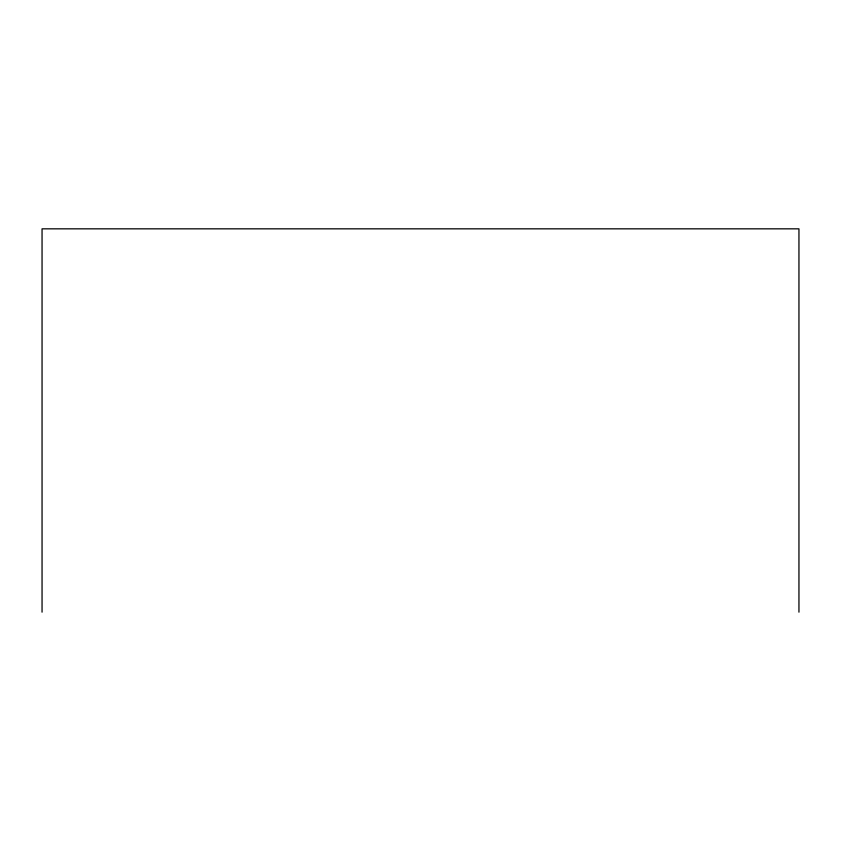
<?xml version="1.0" encoding="UTF-8"?>
<svg xmlns="http://www.w3.org/2000/svg" width="841" height="841" viewBox="0 0 841 841"><rect width="100%" height="100%" fill="white"/><g stroke="black" fill="none" stroke-linecap="round" stroke-linejoin="round"><path stroke-width="1.26" d="M798.95 612.164L798.95 228.836L42.05 228.836L42.05 612.164"/></g></svg>
